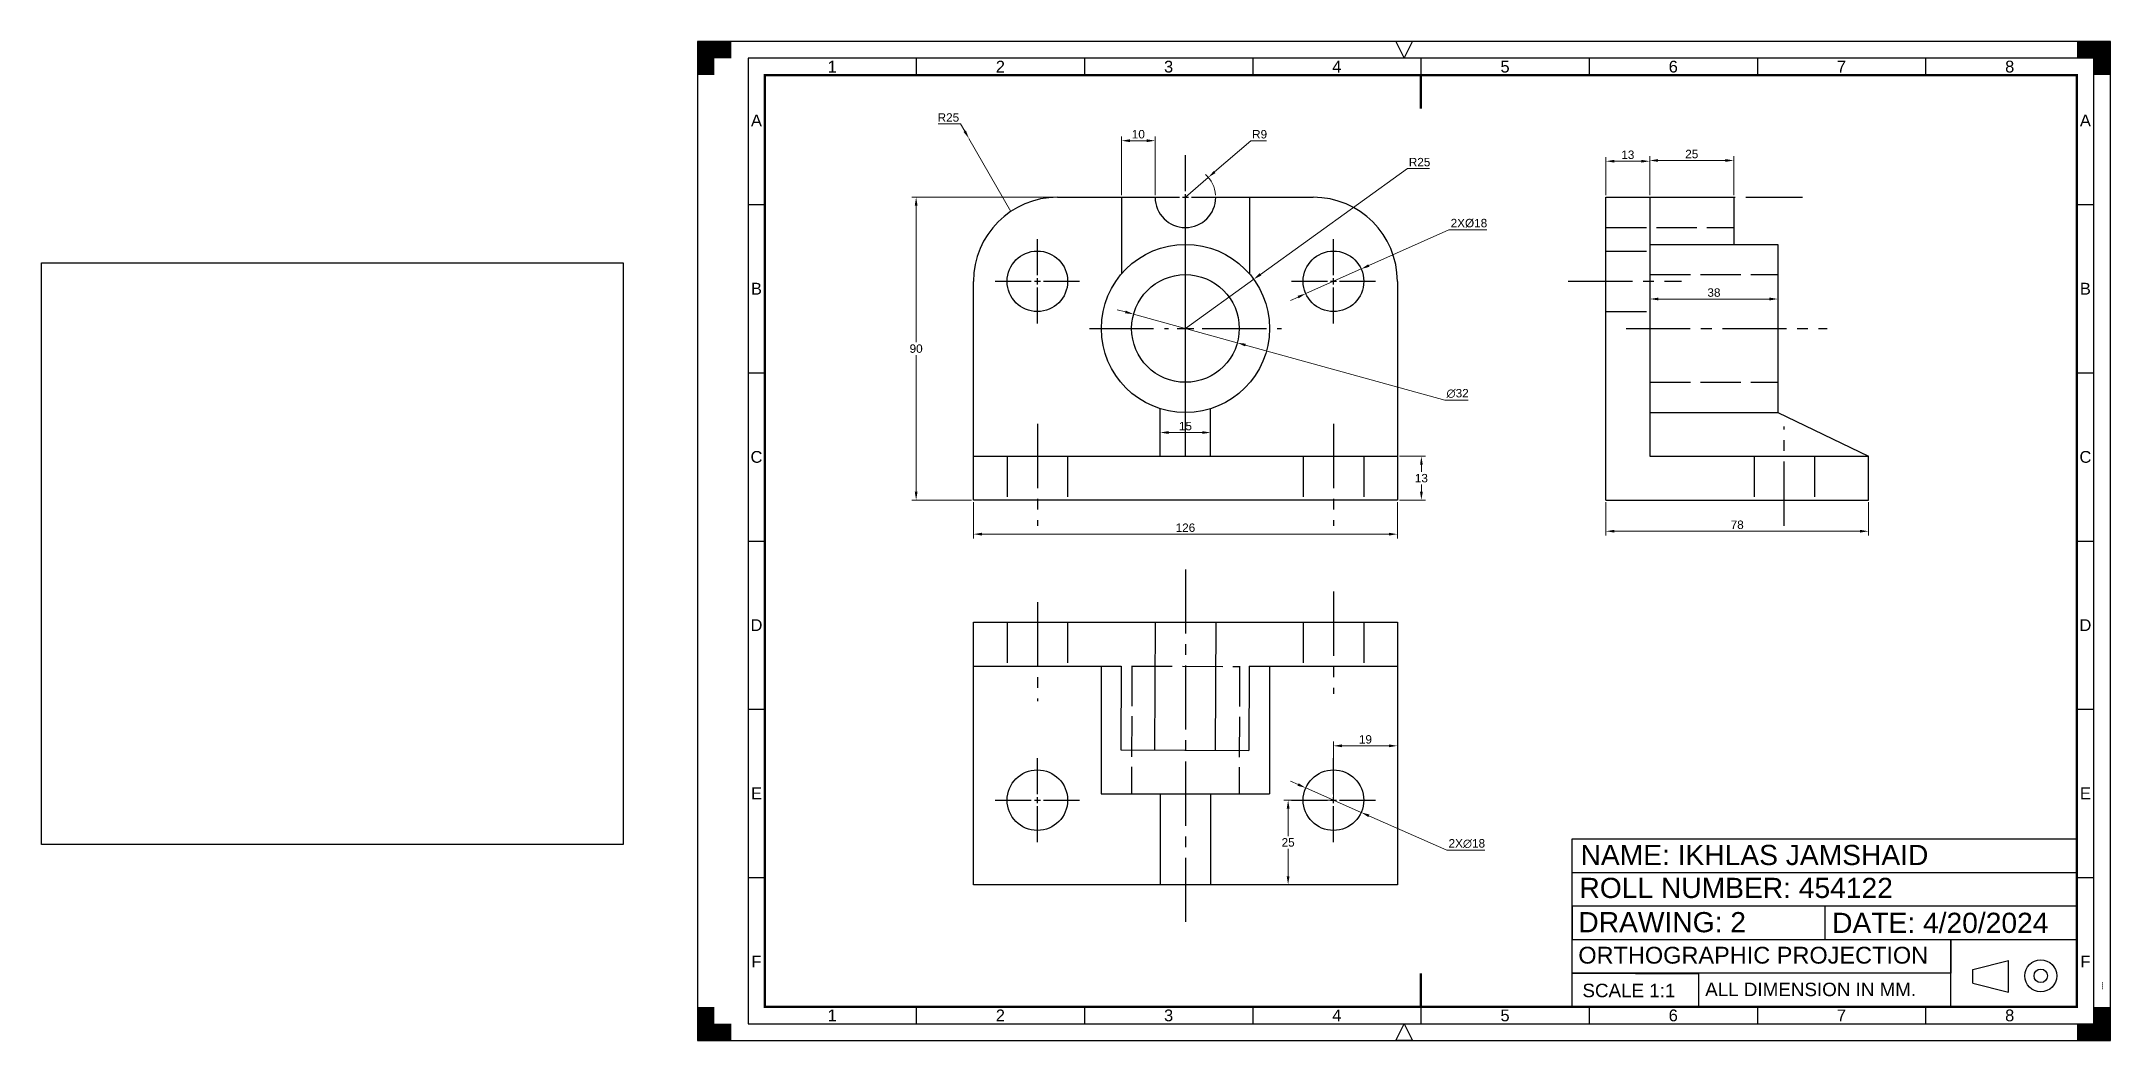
# Model space of a CAD drawing. Header units: millimetres. Extents: x 106 to 721, y 12 to 309.
import ezdxf
from ezdxf.enums import TextEntityAlignment as Align

# ---------------------------------------------------------------- set-up
doc = ezdxf.new("R2010")
doc.units = ezdxf.units.MM
doc.linetypes.add('ACAD_ISO02W100', pattern=[15, 12, -3])
doc.linetypes.add('CENTER2', pattern=[28.575, 19.05, -3.175, 3.175, -3.175])
doc.layers.get('Defpoints').update_dxf_attribs({"color": 18})
doc.layers.add('CENTRE LINE', color=140, linetype='CENTER2')
doc.layers.add('HIDDEN LINES', color=240, linetype='ACAD_ISO02W100', plot=False)
doc.styles.add('ARIAL', font='arial.ttf')
doc.styles.get("Standard").update_dxf_attribs({"font": 'arial.ttf'})
doc.dimstyles.new('ISO-25', dxfattribs={"dimtxt": 2.5, "dimasz": 2.5, "dimexe": 1.25, "dimexo": 0.625, "dimtad": 1, "dimtih": 1, "dimtoh": 1, "dimdec": 0, "dimtxsty": 'Standard', "dimcen": 2.5, "dimclrd": 3, "dimclre": 3, "dimclrt": 2, "dimadec": 0, "dimazin": 0, "dimtfac": 1, "dimtdec": 0, "dimtmove": 0, "dimatfit": 3, "dimfxl": 1, "dimtfillclr": 2, "dimlwd": 0, "dimlwe": 0, "dimarcsym": 0})
picture_1 = doc.add_image_def('image1.jpeg', size_in_pixel=(564, 564))

# ---------------------------------------------------------------- blocks, each defined once
blk = doc.blocks.new('*U1')
at = {"layer": 'CENTRE LINE', "color": 0, "linetype": 'CENTER2', "transparency": 16777216}
for p, q in [((0, 5), (0, 28.5)), ((-28.5, 0), (-5, 0)), ((5, 0), (28.5, 0)), ((0, -28.5), (0, -5))]:
    blk.add_line(p, q, dxfattribs=at)
at = {"layer": 'CENTRE LINE', "color": 0, "linetype": 'Continuous', "transparency": 16777216}
for p, q in [((-2.5, 0), (2.5, 0)), ((0, -2.5), (0, 2.5))]:
    blk.add_line(p, q, dxfattribs=at)
blk = doc.blocks.new('*U2')
at = {"layer": 'CENTRE LINE', "color": 0, "linetype": 'CENTER2', "transparency": 16777216}
for p, q in [((0, 1.8), (0, 12.5)), ((-12.5, 0), (-1.8, 0)), ((1.8, 0), (12.5, 0)), ((0, -12.5), (0, -1.8))]:
    blk.add_line(p, q, dxfattribs=at)
at = {"layer": 'CENTRE LINE', "color": 0, "linetype": 'Continuous', "transparency": 16777216}
for p, q in [((-0.9, 0), (0.9, 0)), ((0, -0.9), (0, 0.9))]:
    blk.add_line(p, q, dxfattribs=at)
blk = doc.blocks.new('*U3')
at = {"layer": 'CENTRE LINE', "color": 0, "linetype": 'CENTER2', "transparency": 16777216}
for p, q in [((0, 1.8), (0, 12.5)), ((-12.5, 0), (-1.8, 0)), ((1.8, 0), (12.5, 0)), ((0, -12.5), (0, -1.8))]:
    blk.add_line(p, q, dxfattribs=at)
at = {"layer": 'CENTRE LINE', "color": 0, "linetype": 'Continuous', "transparency": 16777216}
for p, q in [((-0.9, 0), (0.9, 0)), ((0, -0.9), (0, 0.9))]:
    blk.add_line(p, q, dxfattribs=at)
blk = doc.blocks.new('*U4')
at = {"layer": 'CENTRE LINE', "color": 0, "linetype": 'CENTER2', "transparency": 16777216}
for p, q in [((0, 1.8), (0, 12.5)), ((-12.5, 0), (-1.8, 0)), ((1.8, 0), (12.5, 0)), ((0, -12.5), (0, -1.8))]:
    blk.add_line(p, q, dxfattribs=at)
at = {"layer": 'CENTRE LINE', "color": 0, "linetype": 'Continuous', "transparency": 16777216}
for p, q in [((-0.9, 0), (0.9, 0)), ((0, -0.9), (0, 0.9))]:
    blk.add_line(p, q, dxfattribs=at)
blk = doc.blocks.new('*U5')
at = {"layer": 'CENTRE LINE', "color": 0, "linetype": 'CENTER2', "transparency": 16777216}
for p, q in [((0, 1.8), (0, 12.5)), ((-12.5, 0), (-1.8, 0)), ((1.8, 0), (12.5, 0)), ((0, -12.5), (0, -1.8))]:
    blk.add_line(p, q, dxfattribs=at)
at = {"layer": 'CENTRE LINE', "color": 0, "linetype": 'Continuous', "transparency": 16777216}
for p, q in [((-0.9, 0), (0.9, 0)), ((0, -0.9), (0, 0.9))]:
    blk.add_line(p, q, dxfattribs=at)
blk = doc.blocks.new('*U6')
at = {"layer": 'CENTRE LINE', "color": 0, "linetype": 'CENTER2', "transparency": 16777216}
for p, q in [((0, 1.8), (0, 12.5)), ((-12.5, 0), (-1.8, 0)), ((1.8, 0), (12.5, 0)), ((0, -12.5), (0, -1.8))]:
    blk.add_line(p, q, dxfattribs=at)
at = {"layer": 'CENTRE LINE', "color": 0, "linetype": 'Continuous', "transparency": 16777216}
for p, q in [((-0.9, 0), (0.9, 0)), ((0, -0.9), (0, 0.9))]:
    blk.add_line(p, q, dxfattribs=at)
blk = doc.blocks.new('*D7')
at = {"color": 3, "lineweight": 0, "transparency": 16777216}
for p, q in [((382.9, 171.56), (382.9, 160.81)), ((508.9, 171.56), (508.9, 160.81)), ((385.4, 162.06), (506.4, 162.06))]:
    blk.add_line(p, q, dxfattribs=at)
at = {"color": 3, "transparency": 16777216}
for points in [[(385.4, 162.47), (385.4, 161.64), (382.9, 162.06)], [(506.4, 162.47), (506.4, 161.64), (508.9, 162.06)]]:
    blk.add_solid(points, dxfattribs=at)
at = {"layer": 'Defpoints', "color": 0, "transparency": 16777216}
for p in [(382.9, 172.19), (508.9, 172.19), (508.9, 162.06)]:
    blk.add_point(p, dxfattribs=at)
at = {"color": 2, "transparency": 16777216, "insert": (445.9, 163.96), "char_height": 2.5, "attachment_point": 5}
blk.add_mtext('126', dxfattribs=at)
blk = doc.blocks.new('*D8')
at = {"color": 3, "lineweight": 0, "transparency": 16777216}
for p, q in [((570.9, 171.56), (570.9, 161.67)), ((648.9, 171.56), (648.9, 161.67)), ((573.4, 162.92), (646.4, 162.92))]:
    blk.add_line(p, q, dxfattribs=at)
at = {"color": 3, "transparency": 16777216}
for points in [[(573.4, 163.34), (573.4, 162.51), (570.9, 162.92)], [(646.4, 163.34), (646.4, 162.51), (648.9, 162.92)]]:
    blk.add_solid(points, dxfattribs=at)
at = {"layer": 'Defpoints', "color": 0, "transparency": 16777216}
for p in [(570.9, 172.19), (648.9, 172.19), (648.9, 162.92)]:
    blk.add_point(p, dxfattribs=at)
at = {"color": 2, "transparency": 16777216, "insert": (609.9, 164.83), "char_height": 2.5, "attachment_point": 5}
blk.add_mtext('78', dxfattribs=at)
blk = doc.blocks.new('*D9')
at = {"color": 3, "lineweight": 0, "transparency": 16777216}
for p, q in [((407.27, 262.19), (364.61, 262.19)), ((365.86, 259.69), (365.86, 219.09)), ((365.86, 174.69), (365.86, 215.29)), ((382.27, 172.19), (364.61, 172.19))]:
    blk.add_line(p, q, dxfattribs=at)
at = {"color": 3, "transparency": 16777216}
for points in [[(365.45, 259.69), (366.28, 259.69), (365.86, 262.19)], [(365.45, 174.69), (366.28, 174.69), (365.86, 172.19)]]:
    blk.add_solid(points, dxfattribs=at)
at = {"layer": 'Defpoints', "color": 0, "transparency": 16777216}
for p in [(407.9, 262.19), (365.86, 172.19), (382.9, 172.19)]:
    blk.add_point(p, dxfattribs=at)
at = {"color": 2, "transparency": 16777216, "insert": (365.86, 217.19), "char_height": 2.5, "attachment_point": 5}
blk.add_mtext('90', dxfattribs=at)
blk = doc.blocks.new('*D10')
at = {"color": 3, "lineweight": 0, "transparency": 16777216}
for p, q in [((570.9, 262.81), (570.9, 274.15)), ((573.4, 272.9), (581.4, 272.9)), ((583.9, 262.81), (583.9, 274.15))]:
    blk.add_line(p, q, dxfattribs=at)
at = {"color": 3, "transparency": 16777216}
for points in [[(573.4, 273.32), (573.4, 272.49), (570.9, 272.9)], [(581.4, 273.32), (581.4, 272.49), (583.9, 272.9)]]:
    blk.add_solid(points, dxfattribs=at)
at = {"layer": 'Defpoints', "color": 0, "transparency": 16777216}
for p in [(583.9, 272.9), (570.9, 262.19), (583.9, 262.19)]:
    blk.add_point(p, dxfattribs=at)
at = {"color": 2, "transparency": 16777216, "insert": (577.4, 274.81), "char_height": 2.5, "attachment_point": 5}
blk.add_mtext('13', dxfattribs=at)
blk = doc.blocks.new('*D11')
at = {"color": 3, "lineweight": 0, "transparency": 16777216}
for p, q in [((583.9, 262.81), (583.9, 274.37)), ((586.4, 273.12), (606.4, 273.12)), ((608.9, 262.81), (608.9, 274.37))]:
    blk.add_line(p, q, dxfattribs=at)
at = {"color": 3, "transparency": 16777216}
for points in [[(586.4, 273.54), (586.4, 272.71), (583.9, 273.12)], [(606.4, 273.54), (606.4, 272.71), (608.9, 273.12)]]:
    blk.add_solid(points, dxfattribs=at)
at = {"layer": 'Defpoints', "color": 0, "transparency": 16777216}
for p in [(608.9, 273.12), (583.9, 262.19), (608.9, 262.19)]:
    blk.add_point(p, dxfattribs=at)
at = {"color": 2, "transparency": 16777216, "insert": (596.4, 275.03), "char_height": 2.5, "attachment_point": 5}
blk.add_mtext('25', dxfattribs=at)
blk = doc.blocks.new('*D13')
at = {"color": 3, "lineweight": 0, "transparency": 16777216}
for p, q in [((509.52, 185.19), (517.29, 185.19)), ((516.04, 182.69), (516.04, 180.59)), ((516.04, 174.69), (516.04, 176.79)), ((509.52, 172.19), (517.29, 172.19))]:
    blk.add_line(p, q, dxfattribs=at)
at = {"color": 3, "transparency": 16777216}
for points in [[(515.63, 182.69), (516.46, 182.69), (516.04, 185.19)], [(515.63, 174.69), (516.46, 174.69), (516.04, 172.19)]]:
    blk.add_solid(points, dxfattribs=at)
at = {"layer": 'Defpoints', "color": 0, "transparency": 16777216}
for p in [(508.9, 185.19), (508.9, 172.19), (516.04, 172.19)]:
    blk.add_point(p, dxfattribs=at)
at = {"color": 2, "transparency": 16777216, "insert": (516.04, 178.69), "char_height": 2.5, "attachment_point": 5}
blk.add_mtext('13', dxfattribs=at)
blk = doc.blocks.new('*D14')
at = {"color": 3, "lineweight": 0, "transparency": 16777216}
for p, q in [((489.27, 83), (475.18, 83)), ((476.43, 80.5), (476.43, 72.33)), ((476.43, 60.36), (476.43, 68.53)), ((508.27, 57.86), (475.18, 57.86))]:
    blk.add_line(p, q, dxfattribs=at)
at = {"color": 3, "transparency": 16777216}
for points in [[(476.01, 80.5), (476.84, 80.5), (476.43, 83)], [(476.01, 60.36), (476.84, 60.36), (476.43, 57.86)]]:
    blk.add_solid(points, dxfattribs=at)
at = {"layer": 'Defpoints', "color": 0, "transparency": 16777216}
for p in [(489.9, 83), (476.43, 57.86), (508.9, 57.86)]:
    blk.add_point(p, dxfattribs=at)
at = {"color": 2, "transparency": 16777216, "insert": (476.43, 70.43), "char_height": 2.5, "attachment_point": 5}
blk.add_mtext('25', dxfattribs=at)
blk = doc.blocks.new('*D15')
at = {"color": 3, "lineweight": 0, "transparency": 16777216}
for p, q in [((489.9, 83.63), (489.9, 100.39)), ((492.4, 99.14), (506.4, 99.14)), ((508.9, 83.63), (508.9, 100.39))]:
    blk.add_line(p, q, dxfattribs=at)
at = {"color": 3, "transparency": 16777216}
for points in [[(492.4, 99.56), (492.4, 98.73), (489.9, 99.14)], [(506.4, 99.56), (506.4, 98.73), (508.9, 99.14)]]:
    blk.add_solid(points, dxfattribs=at)
at = {"layer": 'Defpoints', "color": 0, "transparency": 16777216}
for p in [(508.9, 99.14), (489.9, 83), (508.9, 83)]:
    blk.add_point(p, dxfattribs=at)
at = {"color": 2, "transparency": 16777216, "insert": (499.4, 101.04), "char_height": 2.5, "attachment_point": 5}
blk.add_mtext('19', dxfattribs=at)
blk = doc.blocks.new('*D16')
at = {"color": 3, "lineweight": 0, "transparency": 16777216}
for p, q in [((583.99, 247.56), (583.99, 230.7)), ((621.99, 247.56), (621.99, 230.7)), ((586.49, 231.95), (619.49, 231.95))]:
    blk.add_line(p, q, dxfattribs=at)
at = {"color": 3, "transparency": 16777216}
for points in [[(586.49, 232.37), (586.49, 231.53), (583.99, 231.95)], [(619.49, 232.37), (619.49, 231.53), (621.99, 231.95)]]:
    blk.add_solid(points, dxfattribs=at)
at = {"layer": 'Defpoints', "color": 0, "transparency": 16777216}
for p in [(583.99, 248.19), (621.99, 248.19), (621.99, 231.95)]:
    blk.add_point(p, dxfattribs=at)
at = {"color": 2, "transparency": 16777216, "insert": (602.99, 233.85), "char_height": 2.5, "attachment_point": 5}
blk.add_mtext('38', dxfattribs=at)
blk = doc.blocks.new('*D17')
at = {"color": 3, "lineweight": 0, "transparency": 16777216}
for p, q in [((426.9, 262.81), (426.9, 280.25)), ((429.4, 279), (434.4, 279)), ((436.9, 262.81), (436.9, 280.25))]:
    blk.add_line(p, q, dxfattribs=at)
at = {"color": 3, "transparency": 16777216}
for points in [[(429.4, 279.42), (429.4, 278.59), (426.9, 279)], [(434.4, 279.42), (434.4, 278.59), (436.9, 279)]]:
    blk.add_solid(points, dxfattribs=at)
at = {"layer": 'Defpoints', "color": 0, "transparency": 16777216}
for p in [(436.9, 279), (426.9, 262.19), (436.9, 262.19)]:
    blk.add_point(p, dxfattribs=at)
at = {"color": 2, "transparency": 16777216, "insert": (431.9, 280.91), "char_height": 2.5, "attachment_point": 5}
blk.add_mtext('10', dxfattribs=at)
blk = doc.blocks.new('*D18')
at = {"color": 3, "lineweight": 0, "transparency": 16777216}
for p, q in [((465.31, 279), (454.59, 269.72)), ((469.97, 279), (465.31, 279)), ((445.9, 262.19), (452.7, 268.08))]:
    blk.add_line(p, q, dxfattribs=at)
blk.add_arc((445.9, 262.19), 9, 3.97887, 48.85813, dxfattribs=at)
at = {"color": 3, "transparency": 16777216}
blk.add_solid([(454.32, 270.03), (454.86, 269.4), (452.7, 268.08)], dxfattribs=at)
at = {"layer": 'Defpoints', "color": 0, "transparency": 16777216}
for p in [(452.7, 268.08), (445.9, 262.19)]:
    blk.add_point(p, dxfattribs=at)
at = {"color": 2, "transparency": 16777216, "insert": (467.95, 280.91), "char_height": 2.5, "attachment_point": 5}
blk.add_mtext('R9', dxfattribs=at)
blk = doc.blocks.new('*D19')
at = {"color": 3, "lineweight": 0, "transparency": 16777216}
for p, q in [((511.87, 270.72), (468.22, 239.27)), ((518.49, 270.72), (511.87, 270.72)), ((445.91, 223.19), (466.19, 237.8))]:
    blk.add_line(p, q, dxfattribs=at)
at = {"color": 3, "transparency": 16777216}
blk.add_solid([(467.98, 239.6), (468.47, 238.93), (466.19, 237.8)], dxfattribs=at)
at = {"layer": 'Defpoints', "color": 0, "transparency": 16777216}
for p in [(466.19, 237.8), (445.91, 223.19)]:
    blk.add_point(p, dxfattribs=at)
at = {"color": 2, "transparency": 16777216, "insert": (515.5, 272.62), "char_height": 2.5, "attachment_point": 5}
blk.add_mtext('R25', dxfattribs=at)
blk = doc.blocks.new('*D20')
at = {"color": 3, "lineweight": 0, "transparency": 16777216}
for p, q in [((428.06, 228.11), (425.65, 228.78)), ((430.47, 227.45), (461.32, 218.93)), ((523.04, 201.9), (463.73, 218.27)), ((529.94, 201.9), (523.04, 201.9))]:
    blk.add_line(p, q, dxfattribs=at)
at = {"color": 3, "transparency": 16777216}
for points in [[(428.17, 228.51), (427.95, 227.71), (430.47, 227.45)], [(463.84, 218.67), (463.62, 217.87), (461.32, 218.93)]]:
    blk.add_solid(points, dxfattribs=at)
at = {"layer": 'Defpoints', "color": 0, "transparency": 16777216}
for p in [(430.47, 227.45), (461.32, 218.93)]:
    blk.add_point(p, dxfattribs=at)
at = {"color": 2, "transparency": 16777216, "insert": (526.8, 203.87), "char_height": 2.5, "attachment_point": 5}
blk.add_mtext('∅32', dxfattribs=at)
blk = doc.blocks.new('*D21')
at = {"color": 3, "lineweight": 0, "transparency": 16777216}
for p, q in [((524.24, 252.5), (500.4, 241.89)), ((535.48, 252.5), (524.24, 252.5)), ((481.67, 233.55), (498.12, 240.87)), ((479.39, 232.53), (477.11, 231.51))]:
    blk.add_line(p, q, dxfattribs=at)
at = {"color": 3, "transparency": 16777216}
for points in [[(500.23, 242.27), (500.57, 241.51), (498.12, 240.87)], [(479.22, 232.91), (479.56, 232.15), (481.67, 233.55)]]:
    blk.add_solid(points, dxfattribs=at)
at = {"layer": 'Defpoints', "color": 0, "transparency": 16777216}
for p in [(498.12, 240.87), (481.67, 233.55)]:
    blk.add_point(p, dxfattribs=at)
at = {"color": 2, "transparency": 16777216, "insert": (530.17, 254.47), "char_height": 2.5, "attachment_point": 5}
blk.add_mtext('2X%%C18', dxfattribs=at)
blk = doc.blocks.new('*D22')
at = {"color": 3, "lineweight": 0, "transparency": 16777216}
for p, q in [((479.38, 87.65), (477.09, 88.66)), ((481.66, 86.64), (498.13, 79.36)), ((523.6, 68.11), (500.42, 78.35)), ((534.85, 68.11), (523.6, 68.11))]:
    blk.add_line(p, q, dxfattribs=at)
at = {"color": 3, "transparency": 16777216}
for points in [[(479.55, 88.03), (479.21, 87.27), (481.66, 86.64)], [(500.58, 78.73), (500.25, 77.97), (498.13, 79.36)]]:
    blk.add_solid(points, dxfattribs=at)
at = {"layer": 'Defpoints', "color": 0, "transparency": 16777216}
for p in [(481.66, 86.64), (498.13, 79.36)]:
    blk.add_point(p, dxfattribs=at)
at = {"color": 2, "transparency": 16777216, "insert": (529.54, 70.08), "char_height": 2.5, "attachment_point": 5}
blk.add_mtext('2X∅18', dxfattribs=at)
blk = doc.blocks.new('*D23')
at = {"color": 3, "lineweight": 0, "transparency": 16777216}
for p, q in [((438.4, 185.81), (438.4, 193.51)), ((440.9, 192.26), (450.9, 192.26)), ((453.4, 185.81), (453.4, 193.51))]:
    blk.add_line(p, q, dxfattribs=at)
at = {"color": 3, "transparency": 16777216}
for points in [[(440.9, 192.68), (440.9, 191.85), (438.4, 192.26)], [(450.9, 192.68), (450.9, 191.85), (453.4, 192.26)]]:
    blk.add_solid(points, dxfattribs=at)
at = {"layer": 'Defpoints', "color": 0, "transparency": 16777216}
for p in [(453.4, 192.26), (438.4, 185.19), (453.4, 185.19)]:
    blk.add_point(p, dxfattribs=at)
at = {"color": 2, "transparency": 16777216, "insert": (445.9, 194.16), "char_height": 2.5, "attachment_point": 5}
blk.add_mtext('15', dxfattribs=at)
blk = doc.blocks.new('*D24')
at = {"color": 3, "lineweight": 0, "transparency": 16777216}
for p, q in [((372.45, 283.99), (379.07, 283.99)), ((379.07, 283.99), (380.31, 281.82)), ((393.96, 257.94), (381.55, 279.65))]:
    blk.add_line(p, q, dxfattribs=at)
at = {"color": 3, "transparency": 16777216}
blk.add_solid([(380.67, 282.02), (379.95, 281.61), (381.55, 279.65)], dxfattribs=at)
at = {"layer": 'Defpoints', "color": 0, "transparency": 16777216}
for p in [(381.55, 279.65), (393.96, 257.94)]:
    blk.add_point(p, dxfattribs=at)
at = {"color": 2, "transparency": 16777216, "insert": (375.45, 285.89), "char_height": 2.5, "attachment_point": 5}
blk.add_mtext('R25', dxfattribs=at)

msp = doc.modelspace()

# ---------------------------------------------------------------- linework, layer by layer
at = {"color": 7}
for p, q in [((365.9, 303.52), (365.9, 298.52)), ((415.9, 303.52), (415.9, 298.52)), ((465.9, 303.52), (465.9, 298.52)), ((515.9, 303.52), (515.9, 298.52)), ((565.9, 303.52), (565.9, 298.52)), ((615.9, 303.52), (615.9, 298.52)), ((665.9, 303.52), (665.9, 298.52)), ((315.9, 260.02), (320.9, 260.02)), ((710.9, 260.02), (715.9, 260.02)), ((315.9, 210.02), (320.9, 210.02)), ((710.9, 210.02), (715.9, 210.02)), ((315.9, 160.02), (320.9, 160.02)), ((710.9, 160.02), (715.9, 160.02)), ((315.9, 110.02), (320.9, 110.02)), ((710.9, 110.02), (715.9, 110.02)), ((315.9, 60.02), (320.9, 60.02)), ((710.9, 60.02), (715.9, 60.02)), ((365.9, 21.52), (365.9, 16.52)), ((415.9, 21.52), (415.9, 16.52)), ((465.9, 21.52), (465.9, 16.52)), ((515.9, 21.52), (515.9, 16.52)), ((565.9, 21.52), (565.9, 16.52)), ((615.9, 21.52), (615.9, 16.52)), ((665.9, 21.52), (665.9, 16.52))]:
    msp.add_line(p, q, dxfattribs=at)
for p, q in [((407.9, 262.19), (436.9, 262.19)), ((426.9, 262.19), (426.9, 239.42)), ((454.9, 262.19), (483.9, 262.19)), ((464.9, 262.2), (464.92, 239.44)), ((570.9, 172.19), (570.9, 262.19)), ((570.9, 262.19), (583.9, 262.19)), ((583.9, 262.19), (583.9, 185.19)), ((583.9, 262.19), (608.9, 262.19)), ((608.9, 262.19), (608.9, 248.19)), ((583.99, 248.19), (621.99, 248.19)), ((621.99, 248.19), (621.99, 198.19)), ((382.9, 172.19), (382.9, 237.19)), ((508.9, 237.19), (508.9, 172.19)), ((445.9, 185.19), (445.9, 226.99)), ((438.4, 185.19), (438.4, 199.35)), ((453.4, 185.19), (453.4, 199.34)), ((583.99, 198.19), (621.99, 198.19)), ((621.99, 198.19), (648.9, 185.19)), ((382.9, 185.19), (508.9, 185.19)), ((583.9, 185.19), (648.9, 185.19)), ((648.9, 172.19), (648.9, 185.19)), ((508.9, 172.19), (382.9, 172.19)), ((570.9, 172.19), (648.9, 172.19)), ((382.9, 135.86), (508.9, 135.86)), ((382.9, 57.86), (382.9, 135.86)), ((420.9, 135.88), (420.9, 135.86)), ((426.9, 135.94), (426.9, 135.86)), ((436.9, 135.9), (436.74, 97.9)), ((454.9, 135.82), (454.74, 97.82)), ((464.9, 136.02), (464.9, 135.86)), ((508.9, 135.86), (508.9, 57.86)), ((382.9, 122.86), (426.84, 122.86)), ((420.89, 122.86), (420.86, 84.88)), ((426.84, 122.86), (426.74, 97.94)), ((445.84, 122.86), (445.9, 122.86)), ((445.9, 122.86), (446, 122.86)), ((464.84, 122.86), (464.74, 97.78)), ((464.84, 122.86), (508.9, 122.86)), ((470.89, 122.86), (470.86, 84.84)), ((426.74, 97.94), (464.74, 97.78)), ((420.86, 84.88), (470.86, 84.84)), ((438.36, 84.86), (438.36, 57.86)), ((453.36, 84.86), (453.36, 57.86)), ((560.9, 61.53), (710.9, 61.53)), ((710.9, 61.53), (710.97, 51.53)), ((508.9, 57.86), (382.9, 57.86)), ((710.97, 51.53), (560.9, 51.53)), ((560.9, 51.53), (560.9, 41.53)), ((635.93, 51.53), (635.93, 41.53)), ((560.9, 41.53), (710.9, 41.53)), ((673.4, 21.52), (673.39, 41.53)), ((673.39, 41.53), (673.45, 31.53)), ((673.45, 31.53), (560.9, 31.53)), ((560.9, 31.53), (598.4, 31.36)), ((598.4, 31.36), (598.4, 21.52)), ((679.99, 32.63), (690.5, 35.37)), ((679.99, 28.63), (679.99, 32.63)), ((690.5, 25.89), (690.5, 35.37)), ((679.99, 28.63), (690.5, 25.89)), ((710.9, 21.52), (673.4, 21.52))]:
    msp.add_line(p, q)
for points, const_width in [([(310.9, 306.02), (303.4, 306.02), (303.4, 298.52)], 5), ([(710.9, 306.02), (718.4, 306.02), (718.4, 298.52)], 5), ([(515.9, 298.52), (515.9, 288.52)], 0.7), ([(515.9, 21.52), (515.9, 31.52)], 0.7), ([(310.9, 14.02), (303.4, 14.02), (303.4, 21.52)], 5), ([(710.9, 14.02), (718.4, 14.02), (718.4, 21.52)], 5)]:
    msp.add_lwpolyline(points, dxfattribs=dict(at, const_width=const_width))
for points in [[(300.9, 11.52), (720.9, 11.52), (720.9, 308.52), (300.9, 308.52)], [(508.4, 308.52), (510.9, 303.52), (513.4, 308.52)], [(315.9, 16.52), (715.9, 16.52), (715.9, 303.52), (315.9, 303.52)], [(508.4, 11.52), (510.9, 16.52), (513.4, 11.52)]]:
    msp.add_lwpolyline(points, close=True, dxfattribs=at)
at = {"color": 7, "const_width": 0.7}
msp.add_lwpolyline([(320.9, 21.52), (710.9, 21.52), (710.9, 298.52), (320.9, 298.52)], close=True, dxfattribs=at)
msp.add_lwpolyline([(710.9, 21.52), (560.9, 21.52), (560.9, 71.52), (710.9, 71.52)], close=True)
for centre, radius in [((401.9, 237.21), 9), ((445.91, 223.19), 25), ((489.9, 237.21), 9), ((445.9, 223.19), 16), ((401.9, 83), 9), ((489.9, 83), 9), ((700.13, 30.77), 4.74), ((700.13, 30.77), 2)]:
    msp.add_circle(centre, radius)
for centre, radius, start, end in [((407.9, 237.19), 25, 90, 180), ((445.9, 262.19), 9, 180, 0), ((483.9, 237.19), 25, 0, 90)]:
    msp.add_arc(centre, radius, start, end)
at = {"color": 7}
for points in [[(310.9, 308.52), (310.9, 303.52), (300.9, 308.52), (305.9, 303.52)], [(300.9, 298.52), (305.9, 298.52), (300.9, 308.52), (305.9, 303.52)], [(710.9, 308.52), (710.9, 303.52), (720.9, 308.52), (715.9, 303.52)], [(720.9, 298.52), (715.9, 298.52), (720.9, 308.52), (715.9, 303.52)]]:
    msp.add_solid(points, dxfattribs=at)
at = {"layer": 'CENTRE LINE'}
for p, q in [((445.9, 185.19), (445.9, 268.79)), ((583.9, 262.19), (629.34, 262.19)), ((559.71, 237.21), (593.34, 237.21)), ((576.92, 223.19), (636.69, 223.19)), ((401.9, 194.81), (401.9, 164.51)), ((489.9, 194.81), (489.9, 164.51)), ((623.9, 164.56), (623.9, 194.07)), ((445.9, 151.59), (445.9, 45.83)), ((401.9, 141.81), (401.9, 112.43)), ((489.9, 144.99), (489.9, 114.63))]:
    msp.add_line(p, q, dxfattribs=at)
at = {"layer": 'HIDDEN LINES'}
for p, q in [((570.9, 253.19), (608.9, 253.19)), ((570.9, 246.21), (583.9, 246.21)), ((583.99, 239.19), (621.99, 239.19)), ((570.9, 228.21), (583.9, 228.21)), ((583.99, 207.19), (621.99, 207.19)), ((392.9, 185.19), (392.9, 172.19)), ((410.9, 185.19), (410.9, 172.19)), ((480.9, 185.19), (480.9, 172.19)), ((498.9, 185.19), (498.9, 172.19)), ((614.9, 185.19), (614.9, 172.19)), ((632.9, 185.19), (632.9, 172.19)), ((392.9, 135.86), (392.9, 122.86)), ((410.9, 135.86), (410.9, 122.86)), ((480.9, 135.86), (480.9, 122.86)), ((498.9, 135.86), (498.9, 122.86)), ((430, 122.92), (429.86, 84.92)), ((430, 122.85), (462, 122.72)), ((462, 122.8), (461.86, 84.8))]:
    msp.add_line(p, q, dxfattribs=at)

# ---------------------------------------------------------------- block references
at = {"layer": 'CENTRE LINE', "linetype": 'CENTER2'}
for name, p in [('*U4', (445.9, 262.19)), ('*U2', (401.9, 237.21)), ('*U1', (445.91, 223.19)), ('*U3', (489.9, 237.21)), ('*U5', (401.9, 83)), ('*U6', (489.9, 83))]:
    msp.add_blockref(name, p, dxfattribs=at)

# ---------------------------------------------------------------- texts
at = {"color": 7}
for s, p in [('1', (340.9, 301.02)), ('2', (390.9, 301.02)), ('3', (440.9, 301.02)), ('4', (490.9, 301.02)), ('5', (540.9, 301.02)), ('6', (590.9, 301.02)), ('7', (640.9, 301.02)), ('8', (690.9, 301.02)), ('A', (318.4, 285.02)), ('A', (713.4, 285.02)), ('B', (318.4, 235.02)), ('B', (713.4, 235.02)), ('C', (318.4, 185.02)), ('C', (713.4, 185.02)), ('D', (318.4, 135.02)), ('D', (713.4, 135.02)), ('E', (318.4, 85.02)), ('E', (713.4, 85.02)), ('F', (318.4, 35.02)), ('F', (713.4, 35.02)), ('1', (340.9, 19.02)), ('2', (390.9, 19.02)), ('3', (440.9, 19.02)), ('4', (490.9, 19.02)), ('5', (540.9, 19.02)), ('6', (590.9, 19.02)), ('7', (640.9, 19.02)), ('8', (690.9, 19.02))]:
    msp.add_text(s, height=3.5, dxfattribs=at).set_placement(p, align=Align.MIDDLE_CENTER)
at = {"attachment_point": 1}
for s, insert, char_height in [('NAME: IKHLAS JAMSHAID', (563.34, 69.7), 6), ('ROLL NUMBER: 454122', (563.02, 59.91), 6), ('DRAWING: 2', (562.69, 49.73), 6), ('DATE: 4/20/2024', (638.12, 49.53), 6), ('ORTHOGRAPHIC PROJECTION', (562.68, 39.41), 5), ('SCALE 1:1', (563.9, 28.43), 4), ('ALL DIMENSION IN MM.', (600.39, 28.74), 4)]:
    msp.add_mtext_dynamic_manual_height_columns(s, width=150, gutter_width=12.5, heights=[0], dxfattribs=dict(at, insert=insert, char_height=char_height))
at = {"insert": (218.37, 62.56), "char_height": 2, "width": 17.7255, "attachment_point": 1}
msp.add_mtext('\\pxi-3,l4,t4;', dxfattribs=at)
at = {"insert": (718.4, 26.65), "char_height": 1.25, "attachment_point": 4, "rotation": 90, "style": 'ARIAL'}
msp.add_mtext('----', dxfattribs=at)

# ---------------------------------------------------------------- dimensions: what is measured, and where the dimension line sits
dim = msp.add_radius_dim(center=(393.96, 257.94), mpoint=(381.55, 279.65), dimstyle='ISO-25')
dim.commit()
dim.dimension.update_dxf_attribs({"geometry": '*D24', "text_midpoint": (375.45, 285.89)})
for base, p1, p2, picture, middle in [((436.9, 279), (426.9, 262.19), (436.9, 262.19), '*D17', (431.9, 280.91)), ((621.99, 231.95), (583.99, 248.19), (621.99, 248.19), '*D16', (602.99, 233.85)), ((453.4, 192.26), (438.4, 185.19), (453.4, 185.19), '*D23', (445.9, 194.16)), ((508.9, 162.06), (382.9, 172.19), (508.9, 172.19), '*D7', (445.9, 163.96)), ((648.9, 162.92), (570.9, 172.19), (648.9, 172.19), '*D8', (609.9, 164.83)), ((508.9, 99.14), (489.9, 83), (508.9, 83), '*D15', (499.4, 101.04))]:
    dim = msp.add_linear_dim(base=base, p1=p1, p2=p2, dimstyle='ISO-25')
    dim.commit()
    dim.dimension.update_dxf_attribs({"geometry": picture, "text_midpoint": middle})
for center, mpoint, picture, middle in [((445.9, 262.19), (452.7, 268.08), '*D18', (467.95, 279)), ((445.91, 223.19), (466.19, 237.8), '*D19', (515.5, 270.72))]:
    dim = msp.add_radius_dim(center=center, mpoint=mpoint, dimstyle='ISO-25')
    dim.commit()
    dim.dimension.update_dxf_attribs({"geometry": picture, "text_midpoint": middle, "dimtype": 164})
for base, p1, p2, picture, middle in [((583.9, 272.9), (570.9, 262.19), (583.9, 262.19), '*D10', (577.4, 272.9)), ((608.9, 273.12), (583.9, 262.19), (608.9, 262.19), '*D11', (596.4, 273.12))]:
    dim = msp.add_linear_dim(base=base, p1=p1, p2=p2, dimstyle='ISO-25')
    dim.commit()
    dim.dimension.update_dxf_attribs({"geometry": picture, "text_midpoint": middle, "dimtype": 160})
for base, p1, p2, picture, middle in [((365.86, 172.19), (407.9, 262.19), (382.9, 172.19), '*D9', (365.86, 217.19)), ((516.04, 172.19), (508.9, 185.19), (508.9, 172.19), '*D13', (516.04, 178.69)), ((476.43, 57.86), (489.9, 83), (508.9, 57.86), '*D14', (476.43, 70.43))]:
    dim = msp.add_linear_dim(base=base, p1=p1, p2=p2, angle=90, dimstyle='ISO-25')
    dim.commit()
    dim.dimension.update_dxf_attribs({"geometry": picture, "text_midpoint": middle})
for p1, p2, text, picture, middle in [((481.67, 233.55), (498.12, 240.87), '2X%%C18', '*D21', (530.17, 252.5)), ((481.66, 86.64), (498.13, 79.36), '2X<>', '*D22', (529.54, 68.11))]:
    dim = msp.add_diameter_dim_2p(p1=p1, p2=p2, text=text, dimstyle='ISO-25')
    dim.commit()
    dim.dimension.update_dxf_attribs({"geometry": picture, "text_midpoint": middle, "dimtype": 163})
dim = msp.add_diameter_dim_2p(p1=(430.47, 227.45), p2=(461.32, 218.93), dimstyle='ISO-25')
dim.commit()
dim.dimension.update_dxf_attribs({"geometry": '*D20', "text_midpoint": (526.8, 201.9), "dimtype": 163})

# ---------------------------------------------------------------- pictures from other files: only their frames are drawn
image = msp.add_image(picture_1, insert=(105.86, 69.79), size_in_units=(172.91, 172.91))
image.dxf.flags = 7

doc.saveas('drawing.dxf')
